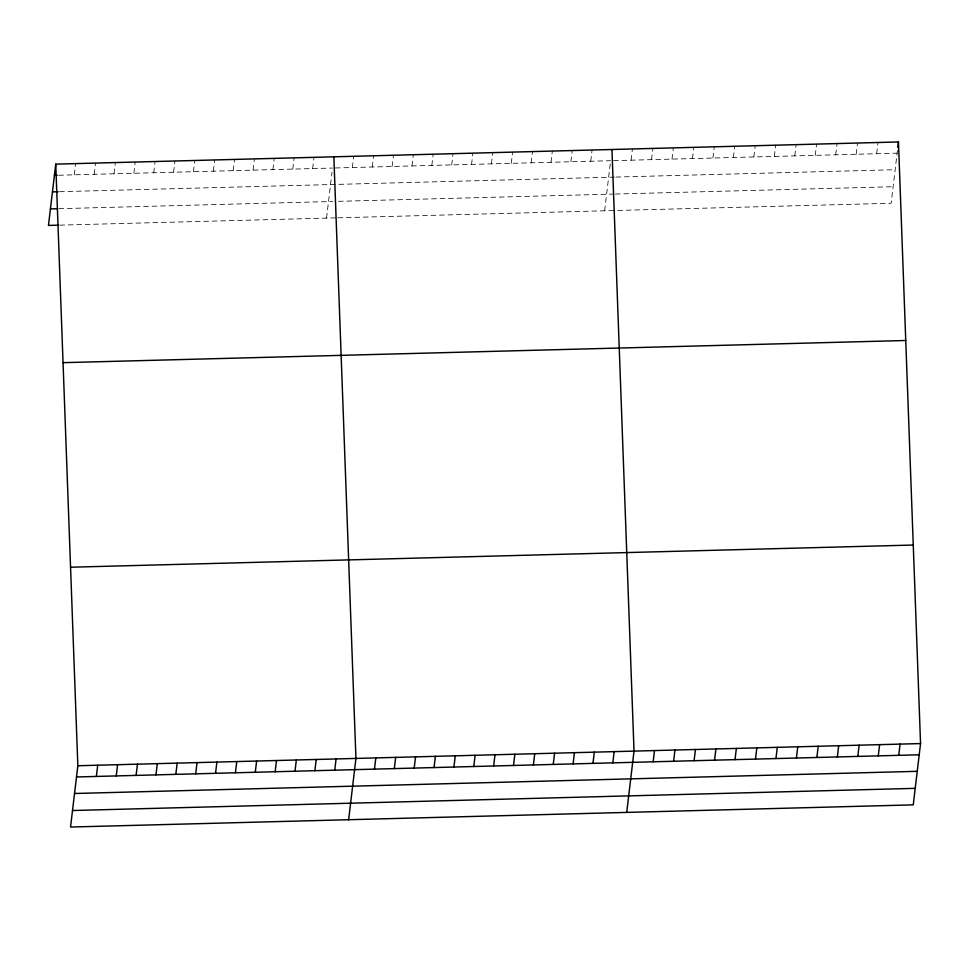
<?xml version="1.0" encoding="UTF-8"?>
<svg xmlns="http://www.w3.org/2000/svg" width="969" height="969" viewBox="0 0 969 969"><rect width="100%" height="100%" fill="white"/><g stroke="black" fill="none" stroke-linecap="round" stroke-linejoin="round"><path stroke-width="0.73" stroke-dasharray="4.84 3.63" d="M74.286 174.832L75.618 163.616M94.15 174.311L95.483 163.095M114.015 173.79L115.347 162.562M133.879 173.269L135.212 162.041M153.744 172.748L155.076 161.52M173.608 172.228L174.941 160.999M193.461 171.707L194.805 160.479M213.325 171.174L214.67 159.958M233.19 170.653L234.534 159.437M253.054 170.132L254.399 158.904M272.919 169.611L274.263 158.383M292.783 169.09L294.128 157.862M312.648 168.57L313.992 157.341M326.541 218.11L332.016 172.179M352.377 167.516L353.709 156.3M372.241 166.995L373.574 155.767M392.106 166.474L393.438 155.246M411.97 165.953L413.303 154.725M431.835 165.433L433.167 154.204M451.699 164.912L453.032 153.683M471.564 164.379L472.896 153.163M491.416 163.858L492.761 152.642M511.281 163.337L512.625 152.109M531.145 162.816L532.49 151.588M551.01 162.295L552.354 151.067M570.874 161.775L572.219 150.546M590.739 161.254L592.083 150.025M604.632 210.794L610.446 162.102M631.073 160.188L632.406 148.96M651.531 159.643L652.876 148.427M672.001 159.11L673.334 147.882M692.472 158.577L693.804 147.349M712.93 158.032L714.274 146.803M733.4 157.499L734.732 146.271M753.858 156.954L755.202 145.725M774.328 156.421L775.672 145.193M794.798 155.876L796.13 144.66M815.256 155.343L816.601 144.115M835.726 154.798L837.059 143.582M856.196 154.265L857.529 143.037M876.654 153.72L877.999 142.504M897.464 150.377L891.153 203.26L616.332 210.491M58.673 175.244L332.512 168.049M335.347 167.964L610.603 160.721M613.522 160.648L897.124 153.187M59.545 191.692L614.479 177.097M615.945 177.061L895.15 169.708M58.927 208.686L332.767 201.479M338.447 201.322L613.91 194.079M615.376 194.042L893.127 186.726M59.799 225.135L336.473 217.855M337.89 217.807L614.867 210.527"/><path stroke-width="1.45" d="M55.754 164.136L77.847 765.74L70.543 827.041L913.246 804.864L920.55 743.574L898.457 141.958L55.754 164.136L48.45 225.426L58.382 225.171M96.367 776.448L97.712 765.219M116.232 775.927L117.576 764.698M136.096 775.406L137.441 764.178M155.961 774.885L157.305 763.657M175.825 774.352L177.17 763.136M195.69 773.831L197.034 762.603M215.554 773.31L216.899 762.082M235.419 772.79L236.763 761.561M255.283 772.269L256.615 761.04M275.148 771.748L276.48 760.52M295.012 771.215L296.344 759.999M314.877 770.694L316.209 759.478M334.741 770.173L336.073 758.945M348.634 819.726L355.938 758.424L333.845 156.821M374.47 769.132L375.802 757.903M394.322 768.611L395.667 757.383M414.187 768.09L415.531 756.862M434.051 767.557L435.396 756.341M453.916 767.036L455.26 755.82M473.78 766.515L475.125 755.287M493.645 765.994L494.989 754.766M513.509 765.474L514.854 754.245M533.374 764.953L534.718 753.725M553.238 764.42L554.571 753.204M573.103 763.899L574.435 752.683M592.967 763.378L594.3 752.15M612.832 762.857L614.164 751.629M626.725 812.41L634.029 751.108L611.948 149.505M653.154 761.791L654.499 750.575M673.625 761.259L674.957 750.03M694.095 760.713L695.427 749.497M714.553 760.18L715.897 748.952M735.023 759.648L736.355 748.419M755.481 759.102L756.825 747.874M775.951 758.57L777.295 747.341M796.421 758.024L797.753 746.796M816.879 757.492L818.224 746.263M897.791 147.579L898.457 141.958M837.349 756.946L838.682 745.73M857.819 756.414L859.152 745.185M878.277 755.868L879.622 744.652M898.747 755.336L900.08 744.107M54.421 175.365L57.256 175.28M52.447 191.886L58.128 191.729M50.424 208.904L57.51 208.723M63.046 362.672L905.749 340.494M70.555 567.216L913.258 545.038M77.847 765.74L920.55 743.574M76.515 776.968L919.206 754.79M74.54 793.49L917.243 771.324M72.505 810.52L915.208 788.342"/></g></svg>
